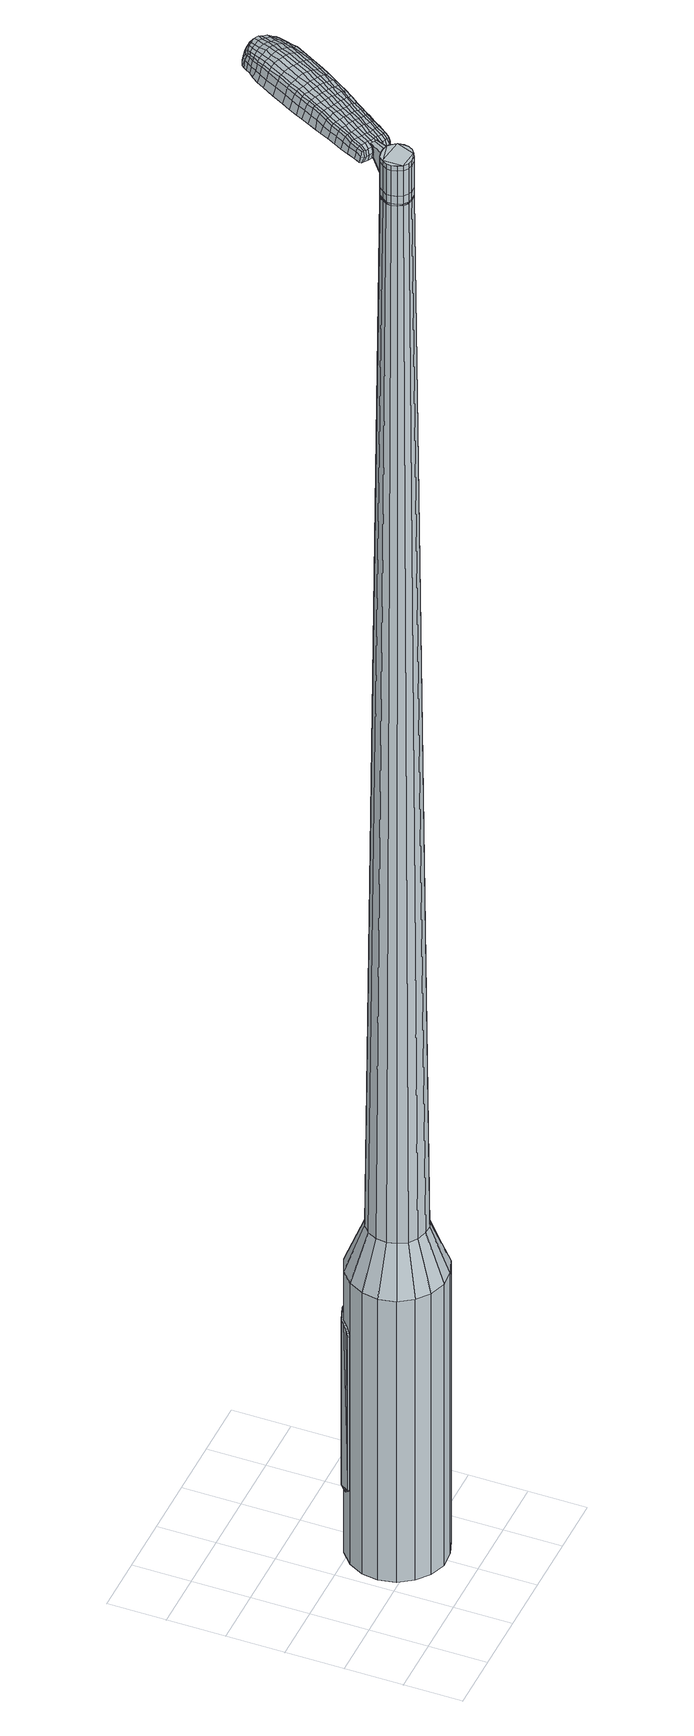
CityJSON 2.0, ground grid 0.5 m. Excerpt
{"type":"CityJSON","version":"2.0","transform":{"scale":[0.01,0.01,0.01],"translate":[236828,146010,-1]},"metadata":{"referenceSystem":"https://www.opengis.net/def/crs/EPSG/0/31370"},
"CityObjects":{
"object1":{"type":"GenericCityObject","attributes":{"cluster":557,"mean_distance_to_centroid":0.341,"new_centroid_x":236829.01,"new_centroid_y":146010.66,"mean_distance_to_camera":12.68,"H1":19.17,"H2":18.05,"Z_final":112.95,"cluster2":-1,"proj_x":236833.22,"proj_y":146012.94,"id_line":84692,"bearing_l":151.58,"distance":4.79,"orientation":"right","G_obj":61.58},"geometry":[{"type":"MultiSurface","lod":"2","boundaries":[[[0,1,2,3]],[[1,4,5,2]],[[4,6,7,5]],[[6,8,9,7]],[[8,10,11,9]],[[10,12,13,11]],[[12,14,15,13]],[[14,16,17,15]],[[16,18,19,17]],[[18,20,21,19]],[[20,22,23,21]],[[22,24,25,23]],[[24,26,27,25]],[[26,28,29,27]],[[28,30,31,29]],[[30,32,33,31]],[[32,34,35,33]],[[34,0,3,35]],[[36,37,38,39]],[[38,40,41,42]],[[41,43,42]],[[42,44,45,46]],[[45,47,46]],[[46,48,49,50]],[[49,51,50]],[[42,46,50,38]],[[50,52,39,38]],[[53,36,39]],[[2,5,7,35]],[[7,9,11,15]],[[11,13,15]],[[15,17,19,23]],[[19,21,23]],[[23,25,27,31]],[[27,29,31]],[[15,23,31,7]],[[31,33,35,7]],[[3,2,35]],[[1,0,54,55]],[[0,34,56,54]],[[34,32,57,56]],[[32,30,58,57]],[[30,28,59,58]],[[28,26,60,59]],[[26,24,61,60]],[[24,22,62,61]],[[22,20,63,62]],[[20,18,64,63]],[[18,16,65,64]],[[16,14,66,65]],[[14,12,67,66]],[[12,10,68,67]],[[10,8,69,68]],[[8,6,70,69]],[[6,4,71,70]],[[4,1,55,71]],[[55,54,72,73]],[[54,56,74,72]],[[56,57,75,74]],[[57,58,76,75]],[[58,59,77,76]],[[59,60,78,77]],[[60,61,79,78]],[[61,62,80,79]],[[62,63,81,80]],[[63,64,82,81]],[[64,65,83,82]],[[65,66,84,83]],[[66,67,85,84]],[[67,68,86,85]],[[68,69,87,86]],[[69,70,88,87]],[[70,71,89,88]],[[71,55,73,89]],[[90,91,92,73]],[[74,93,91,90]],[[75,94,93,74]],[[95,96,94,75]],[[77,97,96,95]],[[98,99,97,77]],[[79,100,99,98]],[[80,101,100,79]],[[102,103,101,80]],[[104,105,103,102]],[[83,106,105,104]],[[84,107,106,83]],[[85,108,107,84]],[[109,110,108,85]],[[111,112,110,109]],[[113,114,112,111]],[[115,116,114,113]],[[73,92,116,115]],[[117,118,119,120]],[[121,117,120,122]],[[123,121,122,124]],[[125,123,124,126]],[[127,125,126,128]],[[129,127,128,130]],[[131,129,130,132]],[[133,131,132,134]],[[135,133,134,136]],[[137,135,136,138]],[[139,137,138,140]],[[141,139,140,142]],[[143,141,142,144]],[[145,143,144,146]],[[147,145,146,148]],[[149,147,148,150]],[[72,90,73]],[[72,74,90]],[[76,95,75]],[[76,77,95]],[[78,98,77]],[[78,79,98]],[[81,102,80]],[[81,82,104,102]],[[82,83,104]],[[86,109,85]],[[86,87,111,109]],[[87,88,113,111]],[[88,89,115,113]],[[89,73,115]],[[151,92,91]],[[152,116,92]],[[152,153,114,116]],[[153,154,112,114]],[[154,155,110,112]],[[155,108,110]],[[156,105,106]],[[156,157,103,105]],[[157,101,103]],[[158,99,100]],[[158,97,99]],[[159,96,97]],[[159,94,96]],[[151,91,93]],[[39,52,149,160]],[[92,151,161,150]],[[53,39,160,118]],[[151,93,119,161]],[[36,53,118,117]],[[93,94,120,119]],[[37,36,117,121]],[[94,159,122,120]],[[38,37,121,123]],[[159,97,124,122]],[[40,38,123,125]],[[97,158,126,124]],[[41,40,125,127]],[[158,100,128,126]],[[43,41,127,129]],[[100,101,130,128]],[[42,43,129,131]],[[101,157,132,130]],[[44,42,131,133]],[[157,156,134,132]],[[45,44,133,135]],[[156,106,136,134]],[[47,45,135,137]],[[106,107,138,136]],[[46,47,137,139]],[[107,108,140,138]],[[48,46,139,141]],[[108,155,142,140]],[[49,48,141,143]],[[155,154,144,142]],[[51,49,143,145]],[[154,153,146,144]],[[50,51,145,147]],[[153,152,148,146]],[[52,50,147,149]],[[152,92,150,148]],[[149,150,162,163]],[[150,161,164,162]],[[161,119,165,164]],[[119,118,166,165]],[[118,160,167,166]],[[160,149,163,167]],[[168,169,170,171]],[[172,168,171,173]],[[168,172,174,175]],[[169,168,175,176]],[[177,178,179,180]],[[181,177,180,182]],[[177,181,183,184]],[[178,177,184,185]],[[186,187,188,189]],[[190,186,189,191]],[[186,190,192,193]],[[187,186,193,194]],[[195,196,197,198]],[[199,195,198,200]],[[195,199,201,202]],[[196,195,202,203]],[[204,205,206,207]],[[208,204,207,209]],[[204,208,210,211]],[[205,204,211,212]],[[213,214,215,216]],[[217,213,216,218]],[[213,217,219,220]],[[214,213,220,221]],[[222,223,224,225]],[[214,222,225,215]],[[222,214,221,226]],[[223,222,226,227]],[[228,229,230,231]],[[223,228,231,224]],[[228,223,227,232]],[[229,228,232,233]],[[234,172,173,235]],[[229,234,235,230]],[[234,229,233,236]],[[172,234,236,174]],[[237,238,239,240]],[[241,237,240,242]],[[237,241,243,244]],[[238,237,244,245]],[[246,247,248,249]],[[238,246,249,239]],[[246,238,245,250]],[[247,246,250,251]],[[252,253,254,255]],[[247,252,255,248]],[[252,247,251,256]],[[253,252,256,257]],[[258,259,260,261]],[[253,258,261,254]],[[258,253,257,262]],[[259,258,262,263]],[[264,169,176,265]],[[259,264,265,260]],[[264,259,263,266]],[[169,264,266,170]],[[267,268,269,270]],[[271,267,270,272]],[[267,271,273,274]],[[268,267,274,275]],[[276,277,278,279]],[[268,276,279,269]],[[276,268,275,280]],[[277,276,280,281]],[[282,283,284,285]],[[277,282,285,278]],[[282,277,281,286]],[[283,282,286,287]],[[288,181,182,289]],[[283,288,289,284]],[[288,283,287,290]],[[181,288,290,183]],[[291,292,293,294]],[[295,291,294,296]],[[291,295,297,298]],[[292,291,298,299]],[[300,301,302,303]],[[292,300,303,293]],[[300,292,299,304]],[[301,300,304,305]],[[306,307,308,309]],[[301,306,309,302]],[[306,301,305,310]],[[307,306,310,311]],[[312,313,314,315]],[[307,312,315,308]],[[312,307,311,316]],[[313,312,316,317]],[[318,178,185,319]],[[313,318,319,314]],[[318,313,317,320]],[[178,318,320,179]],[[321,207,206,322]],[[323,321,322,324]],[[321,323,325,326]],[[207,321,326,209]],[[327,323,324,328]],[[329,327,328,330]],[[327,329,331,332]],[[323,327,332,325]],[[333,329,330,334]],[[335,333,334,336]],[[333,335,337,338]],[[329,333,338,331]],[[339,335,336,340]],[[341,339,340,342]],[[339,341,343,344]],[[335,339,344,337]],[[345,341,342,346]],[[196,345,346,197]],[[345,196,203,347]],[[341,345,347,343]],[[348,349,194,193]],[[350,348,193,192]],[[348,350,351,352]],[[349,348,352,353]],[[354,355,353,352]],[[356,354,352,351]],[[354,356,357,358]],[[355,354,358,359]],[[360,361,359,358]],[[362,360,358,357]],[[360,362,363,364]],[[361,360,364,365]],[[366,367,365,364]],[[368,366,364,363]],[[366,368,201,199]],[[367,366,199,200]],[[369,370,371,372]],[[271,369,372,273]],[[369,271,272,373]],[[370,369,373,374]],[[375,190,191,376]],[[370,375,376,371]],[[375,370,374,377]],[[190,375,377,192]],[[378,379,380,381]],[[217,378,381,219]],[[378,217,218,382]],[[379,378,382,383]],[[384,385,386,387]],[[379,384,387,380]],[[384,379,383,388]],[[385,384,388,389]],[[390,187,194,391]],[[385,390,391,386]],[[390,385,389,392]],[[187,390,392,188]],[[393,394,395,396]],[[175,393,396,176]],[[393,175,174,397]],[[394,393,397,398]],[[399,400,401,402]],[[394,399,402,395]],[[399,394,398,403]],[[400,399,403,404]],[[405,198,197,406]],[[400,405,406,401]],[[405,400,404,407]],[[198,405,407,200]],[[408,409,410,411]],[[180,408,411,182]],[[408,180,179,412]],[[409,408,412,413]],[[414,202,201,415]],[[409,414,415,410]],[[414,409,413,416]],[[202,414,416,203]],[[417,418,419,420]],[[295,417,420,297]],[[417,295,296,421]],[[418,417,421,422]],[[423,208,209,424]],[[418,423,424,419]],[[423,418,422,425]],[[208,423,425,210]],[[426,427,428,429]],[[241,426,429,243]],[[426,241,242,430]],[[427,426,430,431]],[[432,433,434,435]],[[427,432,435,428]],[[432,427,431,436]],[[433,432,436,437]],[[438,205,212,439]],[[433,438,439,434]],[[438,433,437,440]],[[205,438,440,206]],[[441,442,431,430]],[[240,441,430,242]],[[441,240,239,443]],[[442,441,443,444]],[[445,446,437,436]],[[442,445,436,431]],[[445,442,444,447]],[[446,445,447,448]],[[449,322,206,440]],[[446,449,440,437]],[[449,446,448,450]],[[322,449,450,324]],[[451,452,453,454]],[[298,451,454,299]],[[451,298,297,420]],[[452,451,420,419]],[[455,326,325,456]],[[452,455,456,453]],[[455,452,419,424]],[[326,455,424,209]],[[457,458,444,443]],[[249,457,443,239]],[[457,249,248,459]],[[458,457,459,460]],[[461,462,448,447]],[[458,461,447,444]],[[461,458,460,463]],[[462,461,463,464]],[[465,328,324,450]],[[462,465,450,448]],[[465,462,464,466]],[[328,465,466,330]],[[467,468,469,470]],[[304,467,470,305]],[[467,304,299,454]],[[468,467,454,453]],[[471,332,331,472]],[[468,471,472,469]],[[471,468,453,456]],[[332,471,456,325]],[[473,474,460,459]],[[255,473,459,248]],[[473,255,254,475]],[[474,473,475,476]],[[477,478,464,463]],[[474,477,463,460]],[[477,474,476,479]],[[478,477,479,480]],[[481,334,330,466]],[[478,481,466,464]],[[481,478,480,482]],[[334,481,482,336]],[[483,484,485,486]],[[310,483,486,311]],[[483,310,305,470]],[[484,483,470,469]],[[487,338,337,488]],[[484,487,488,485]],[[487,484,469,472]],[[338,487,472,331]],[[489,490,476,475]],[[261,489,475,254]],[[489,261,260,491]],[[490,489,491,492]],[[493,494,480,479]],[[490,493,479,476]],[[493,490,492,495]],[[494,493,495,496]],[[497,340,336,482]],[[494,497,482,480]],[[497,494,496,498]],[[340,497,498,342]],[[499,500,501,502]],[[316,499,502,317]],[[499,316,311,486]],[[500,499,486,485]],[[503,344,343,504]],[[500,503,504,501]],[[503,500,485,488]],[[344,503,488,337]],[[505,506,492,491]],[[265,505,491,260]],[[505,265,176,396]],[[506,505,396,395]],[[507,508,496,495]],[[506,507,495,492]],[[507,506,395,402]],[[508,507,402,401]],[[509,346,342,498]],[[508,509,498,496]],[[509,508,401,406]],[[346,509,406,197]],[[510,511,413,412]],[[320,510,412,179]],[[510,320,317,502]],[[511,510,502,501]],[[512,347,203,416]],[[511,512,416,413]],[[512,511,501,504]],[[347,512,504,343]],[[513,514,374,373]],[[270,513,373,272]],[[513,270,269,515]],[[514,513,515,516]],[[517,350,192,377]],[[514,517,377,374]],[[517,514,516,518]],[[350,517,518,351]],[[519,520,521,522]],[[220,519,522,221]],[[519,220,219,381]],[[520,519,381,380]],[[523,524,525,526]],[[520,523,526,521]],[[523,520,380,387]],[[524,523,387,386]],[[527,349,353,528]],[[524,527,528,525]],[[527,524,386,391]],[[349,527,391,194]],[[529,530,516,515]],[[279,529,515,269]],[[529,279,278,531]],[[530,529,531,532]],[[533,356,351,518]],[[530,533,518,516]],[[533,530,532,534]],[[356,533,534,357]],[[535,536,537,538]],[[226,535,538,227]],[[535,226,221,522]],[[536,535,522,521]],[[539,540,541,542]],[[536,539,542,537]],[[539,536,521,526]],[[540,539,526,525]],[[543,355,359,544]],[[540,543,544,541]],[[543,540,525,528]],[[355,543,528,353]],[[545,546,532,531]],[[285,545,531,278]],[[545,285,284,547]],[[546,545,547,548]],[[549,362,357,534]],[[546,549,534,532]],[[549,546,548,550]],[[362,549,550,363]],[[551,552,553,554]],[[232,551,554,233]],[[551,232,227,538]],[[552,551,538,537]],[[555,556,557,558]],[[552,555,558,553]],[[555,552,537,542]],[[556,555,542,541]],[[559,361,365,560]],[[556,559,560,557]],[[559,556,541,544]],[[361,559,544,359]],[[561,562,548,547]],[[289,561,547,284]],[[561,289,182,411]],[[562,561,411,410]],[[563,368,363,550]],[[562,563,550,548]],[[563,562,410,415]],[[368,563,415,201]],[[564,565,398,397]],[[236,564,397,174]],[[564,236,233,554]],[[565,564,554,553]],[[566,567,404,403]],[[565,566,403,398]],[[566,565,553,558]],[[567,566,558,557]],[[568,367,200,407]],[[567,568,407,404]],[[568,567,557,560]],[[367,568,560,365]],[[569,570,571,572]],[[572,571,573,574]],[[575,573,571,576]],[[576,571,570,577]],[[578,579,580,581]],[[581,580,582,583]],[[584,582,580,585]],[[585,580,579,586]],[[587,588,589,590]],[[590,589,591,592]],[[593,591,589,594]],[[594,589,588,595]],[[596,597,598,599]],[[599,598,600,601]],[[602,600,598,603]],[[603,598,597,604]],[[605,606,607,608]],[[608,607,609,610]],[[611,609,607,612]],[[612,607,606,613]],[[614,615,616,617]],[[617,616,618,619]],[[620,618,616,621]],[[621,616,615,622]],[[623,624,625,626]],[[626,625,615,614]],[[622,615,625,627]],[[627,625,624,628]],[[629,630,631,632]],[[632,631,624,623]],[[628,624,631,633]],[[633,631,630,634]],[[574,573,635,636]],[[636,635,630,629]],[[634,630,635,637]],[[637,635,573,575]],[[638,639,640,641]],[[641,640,642,643]],[[644,642,640,645]],[[645,640,639,646]],[[647,648,649,650]],[[650,649,639,638]],[[646,639,649,651]],[[651,649,648,652]],[[653,654,655,656]],[[656,655,648,647]],[[652,648,655,657]],[[657,655,654,658]],[[659,660,661,662]],[[662,661,654,653]],[[658,654,661,663]],[[663,661,660,664]],[[577,570,665,666]],[[666,665,660,659]],[[664,660,665,667]],[[667,665,570,569]],[[668,669,670,671]],[[671,670,672,673]],[[674,672,670,675]],[[675,670,669,676]],[[677,678,679,680]],[[680,679,669,668]],[[676,669,679,681]],[[681,679,678,682]],[[683,684,685,686]],[[686,685,678,677]],[[682,678,685,687]],[[687,685,684,688]],[[583,582,689,690]],[[690,689,684,683]],[[688,684,689,691]],[[691,689,582,584]],[[692,693,694,695]],[[695,694,696,697]],[[698,696,694,699]],[[699,694,693,700]],[[701,702,703,704]],[[704,703,693,692]],[[700,693,703,705]],[[705,703,702,706]],[[707,708,709,710]],[[710,709,702,701]],[[706,702,709,711]],[[711,709,708,712]],[[713,714,715,716]],[[716,715,708,707]],[[712,708,715,717]],[[717,715,714,718]],[[586,579,719,720]],[[720,719,714,713]],[[718,714,719,721]],[[721,719,579,578]],[[605,608,722,723]],[[723,722,724,725]],[[726,724,722,727]],[[727,722,608,610]],[[725,724,728,729]],[[729,728,730,731]],[[732,730,728,733]],[[733,728,724,726]],[[731,730,734,735]],[[735,734,736,737]],[[738,736,734,739]],[[739,734,730,732]],[[737,736,740,741]],[[741,740,742,743]],[[744,742,740,745]],[[745,740,736,738]],[[743,742,746,747]],[[747,746,597,596]],[[604,597,746,748]],[[748,746,742,744]],[[595,749,750,594]],[[594,750,751,593]],[[752,751,750,753]],[[753,750,749,754]],[[754,755,756,753]],[[753,756,757,752]],[[758,757,756,759]],[[759,756,755,760]],[[760,761,762,759]],[[759,762,763,758]],[[764,763,762,765]],[[765,762,761,766]],[[766,767,768,765]],[[765,768,769,764]],[[602,769,768,600]],[[600,768,767,601]],[[770,771,772,773]],[[773,772,672,674]],[[673,672,772,774]],[[774,772,771,775]],[[592,591,776,777]],[[777,776,771,770]],[[775,771,776,778]],[[778,776,591,593]],[[779,780,781,782]],[[782,781,618,620]],[[619,618,781,783]],[[783,781,780,784]],[[785,786,787,788]],[[788,787,780,779]],[[784,780,787,789]],[[789,787,786,790]],[[595,588,791,792]],[[792,791,786,785]],[[790,786,791,793]],[[793,791,588,587]],[[794,795,796,797]],[[797,796,576,577]],[[575,576,796,798]],[[798,796,795,799]],[[800,801,802,803]],[[803,802,795,794]],[[799,795,802,804]],[[804,802,801,805]],[[596,599,806,807]],[[807,806,801,800]],[[805,801,806,808]],[[808,806,599,601]],[[809,810,811,812]],[[812,811,581,583]],[[578,581,811,813]],[[813,811,810,814]],[[602,603,815,816]],[[816,815,810,809]],[[814,810,815,817]],[[817,815,603,604]],[[818,819,820,821]],[[821,820,696,698]],[[697,696,820,822]],[[822,820,819,823]],[[610,609,824,825]],[[825,824,819,818]],[[823,819,824,826]],[[826,824,609,611]],[[827,828,829]],[[829,828,642,644]],[[643,642,828,830]],[[831,832,833,834]],[[834,833,828,827]],[[830,828,833,835]],[[835,833,832,836]],[[613,606,837,838]],[[838,837,832,831]],[[836,832,837,839]],[[839,837,606,605]],[[830,840,641,643]],[[638,641,840,841]],[[841,840,842]],[[836,843,844,835]],[[835,844,840,830]],[[842,840,844,845]],[[845,844,843,846]],[[605,723,847,839]],[[839,847,843,836]],[[846,843,847,848]],[[848,847,723,725]],[[849,850,851]],[[851,850,699,700]],[[698,699,850,821]],[[821,850,818]],[[726,727,852,853]],[[853,852,850,849]],[[818,850,852,825]],[[825,852,727,610]],[[842,854,855,841]],[[841,855,650,638]],[[647,650,855,856]],[[855,854,856]],[[846,857,858,845]],[[845,858,854,842]],[[856,854,858,859]],[[859,858,857,860]],[[725,729,861,848]],[[848,861,857,846]],[[860,857,861,862]],[[862,861,729,731]],[[863,864,865,866]],[[866,865,705,706]],[[700,705,865,851]],[[851,865,864,849]],[[732,733,867,868]],[[868,867,864,863]],[[849,864,867,853]],[[853,867,733,726]],[[869,870,856]],[[856,870,656,647]],[[653,656,870,871]],[[871,870,869,872]],[[860,873,874,859]],[[859,874,869,856]],[[872,869,874,875]],[[875,874,873,876]],[[731,735,877,862]],[[862,877,873,860]],[[876,873,877,878]],[[878,877,735,737]],[[879,880,881,882]],[[882,881,711,712]],[[706,711,881,866]],[[866,881,880,863]],[[738,739,883,884]],[[884,883,880,879]],[[863,880,883,868]],[[868,883,739,732]],[[872,885,886,871]],[[871,886,662,653]],[[659,662,886,887]],[[887,886,885,888]],[[876,889,890,875]],[[875,890,885,872]],[[888,885,890,891]],[[891,890,889,892]],[[737,741,893,878]],[[878,893,889,876]],[[892,889,893,894]],[[894,893,741,743]],[[895,896,897,898]],[[898,897,717,718]],[[712,717,897,882]],[[882,897,896,879]],[[744,745,899,900]],[[900,899,896,895]],[[879,896,899,884]],[[884,899,745,738]],[[888,901,902,887]],[[887,902,666,659]],[[577,666,902,797]],[[797,902,901,794]],[[892,903,904,891]],[[891,904,901,888]],[[794,901,904,803]],[[803,904,903,800]],[[743,747,905,894]],[[894,905,903,892]],[[800,903,905,807]],[[807,905,747,596]],[[814,906,907,813]],[[813,907,721,578]],[[718,721,907,898]],[[898,907,906,895]],[[604,748,908,817]],[[817,908,906,814]],[[895,906,908,900]],[[900,908,748,744]],[[775,909,910,774]],[[774,910,671,673]],[[668,671,910,911]],[[911,910,909,912]],[[593,751,913,778]],[[778,913,909,775]],[[912,909,913,914]],[[914,913,751,752]],[[915,916,917,918]],[[918,917,621,622]],[[620,621,917,782]],[[782,917,916,779]],[[919,920,921,922]],[[922,921,916,915]],[[779,916,921,788]],[[788,921,920,785]],[[754,749,923,924]],[[924,923,920,919]],[[785,920,923,792]],[[792,923,749,595]],[[912,925,926,911]],[[911,926,680,668]],[[677,680,926,927]],[[927,926,925,928]],[[752,757,929,914]],[[914,929,925,912]],[[928,925,929,930]],[[930,929,757,758]],[[931,932,933,934]],[[934,933,627,628]],[[622,627,933,918]],[[918,933,932,915]],[[935,936,937,938]],[[938,937,932,931]],[[915,932,937,922]],[[922,937,936,919]],[[760,755,939,940]],[[940,939,936,935]],[[919,936,939,924]],[[924,939,755,754]],[[928,941,942,927]],[[927,942,686,677]],[[683,686,942,943]],[[943,942,941,944]],[[758,763,945,930]],[[930,945,941,928]],[[944,941,945,946]],[[946,945,763,764]],[[947,948,949,950]],[[950,949,633,634]],[[628,633,949,934]],[[934,949,948,931]],[[951,952,953,954]],[[954,953,948,947]],[[931,948,953,938]],[[938,953,952,935]],[[766,761,955,956]],[[956,955,952,951]],[[935,952,955,940]],[[940,955,761,760]],[[944,957,958,943]],[[943,958,690,683]],[[583,690,958,812]],[[812,958,957,809]],[[764,769,959,946]],[[946,959,957,944]],[[809,957,959,816]],[[816,959,769,602]],[[799,960,961,798]],[[798,961,637,575]],[[634,637,961,950]],[[950,961,960,947]],[[805,962,963,804]],[[804,963,960,799]],[[947,960,963,954]],[[954,963,962,951]],[[601,767,964,808]],[[808,964,962,805]],[[951,962,964,956]],[[956,964,767,766]],[[569,572,171,170]],[[572,574,173,171]],[[584,585,184,183]],[[585,586,185,184]],[[587,590,189,188]],[[590,592,191,189]],[[611,612,211,210]],[[612,613,212,211]],[[614,617,216,215]],[[617,619,218,216]],[[623,626,225,224]],[[626,614,215,225]],[[629,632,231,230]],[[632,623,224,231]],[[574,636,235,173]],[[636,629,230,235]],[[644,645,244,243]],[[645,646,245,244]],[[646,651,250,245]],[[651,652,251,250]],[[652,657,256,251]],[[657,658,257,256]],[[658,663,262,257]],[[663,664,263,262]],[[664,667,266,263]],[[667,569,170,266]],[[674,675,274,273]],[[675,676,275,274]],[[676,681,280,275]],[[681,682,281,280]],[[682,687,286,281]],[[687,688,287,286]],[[688,691,290,287]],[[691,584,183,290]],[[692,695,294,293]],[[695,697,296,294]],[[701,704,303,302]],[[704,692,293,303]],[[707,710,309,308]],[[710,701,302,309]],[[713,716,315,314]],[[716,707,308,315]],[[586,720,319,185]],[[720,713,314,319]],[[770,773,372,371]],[[773,674,273,372]],[[592,777,376,191]],[[777,770,371,376]],[[619,783,382,218]],[[783,784,383,382]],[[784,789,388,383]],[[789,790,389,388]],[[790,793,392,389]],[[793,587,188,392]],[[697,822,421,296]],[[822,823,422,421]],[[823,826,425,422]],[[826,611,210,425]],[[827,829,429,428]],[[829,644,243,429]],[[831,834,435,434]],[[834,827,428,435]],[[613,838,439,212]],[[838,831,434,439]],[[965,966,967,968]],[[969,970,968,967]],[[971,972,973,974]],[[975,976,977,978]],[[966,979,980,967]],[[981,969,967,980]],[[982,971,974,983]],[[984,985,976,975]],[[979,986,987,980]],[[987,988,981,980]],[[989,982,983,990]],[[991,985,984,992]],[[986,993,994,987]],[[994,995,988,987]],[[996,989,990,997]],[[998,991,992,999]],[[1000,1001,1002,1003]],[[1004,1005,1001,1000]],[[1004,1006,1007,1005]],[[1006,1008,1009,1007]],[[1010,1011,1012,1013]],[[1014,1015,1011,1010]],[[1016,1017,1015,1014]],[[1018,1019,1017,1016]],[[1013,1002,1001,1010]],[[1010,1001,1005,1014]],[[1005,1007,1016,1014]],[[1007,1009,1018,1016]],[[974,973,970,969]],[[983,974,969,981]],[[988,990,983,981]],[[995,997,990,988]],[[975,978,972,971]],[[984,975,971,982]],[[992,984,982,989]],[[999,992,989,996]],[[976,1000,1003,977]],[[985,1004,1000,976]],[[1006,1004,985,991]],[[1008,1006,991,998]],[[1020,1021,1022,1023]],[[1022,1024,1025,1026]],[[1022,1026,1027,1028]],[[1022,1028,1023]],[[1029,1020,1023,1030]],[[1031,1030,1023,1032]],[[1033,1032,1023]],[[1034,1022,1021,1035]],[[1036,1034,1035,1037]],[[1038,1036,1037,1039]],[[1040,1038,1039,1041]],[[1042,1040,1041,1043]],[[1043,1044,1045,1046]],[[1043,1046,1047,1048]],[[1043,1048,1049,1050]],[[1049,1051,1052,1053]],[[1049,1053,1054,1055]],[[1049,1055,1050]],[[1043,1050,1042]],[[1056,1057,1021,1020]],[[1058,1059,1024,1022]],[[1060,1061,1033,1023]],[[1057,1062,1035,1021]],[[1063,1058,1022,1034]],[[1062,1064,1037,1035]],[[1065,1063,1034,1036]],[[1064,1066,1039,1037]],[[1067,1065,1036,1038]],[[1066,1068,1041,1039]],[[1069,1067,1038,1040]],[[1068,1070,1043,1041]],[[1071,1069,1040,1042]],[[1070,1072,1044,1043]],[[1073,1074,1051,1049]],[[1075,1071,1042,1050]],[[1045,1044,1072,1076]],[[1046,1045,1076,1077]],[[1047,1046,1077,1078]],[[1048,1047,1078,1079]],[[1049,1048,1079,1073]],[[1080,1056,1020,1029]],[[1081,1080,1029,1030]],[[1082,1081,1030,1031]],[[1083,1082,1031,1032]],[[1061,1083,1032,1033]],[[1025,1024,1059,1084]],[[1052,1051,1074,1085]],[[1026,1025,1084,1086]],[[1027,1026,1086,1087]],[[1028,1027,1087,1088]],[[1023,1028,1088,1060]],[[1053,1052,1085,1089]],[[1054,1053,1089,1090]],[[1055,1054,1090,1091]],[[1050,1055,1091,1075]]]}]}
},
"vertices":[
[120,105,384],[132,96,384],[132,96,96],[120,105,96],[140,84,384],[140,84,96],[143,69,384],[143,69,96],[140,55,384],[140,55,96],[133,42,384],[133,42,96],[122,32,384],[122,32,96],[109,27,384],[109,27,96],[94,26,384],[94,26,96],[80,31,384],[80,31,96],[69,40,384],[69,40,96],[61,52,384],[61,52,96],[58,67,384],[58,67,96],[60,81,384],[60,81,96],[67,94,384],[67,94,96],[78,104,384],[78,104,96],[92,110,384],[92,110,96],[106,110,384],[106,110,96],[98,81,1524],[93,80,1524],[90,76,1524],[107,80,1524],[87,72,1524],[87,68,1524],[90,59,1524],[88,63,1524],[94,56,1524],[98,55,1524],[107,57,1524],[103,55,1524],[111,60,1524],[113,64,1524],[113,73,1524],[114,68,1524],[110,77,1524],[102,81,1524],[112,90,429],[119,85,429],[104,93,429],[95,93,429],[87,90,429],[80,84,429],[76,76,429],[75,67,429],[77,59,429],[81,51,429],[88,46,429],[97,43,429],[105,43,429],[113,47,429],[120,52,429],[124,60,429],[125,69,429],[124,77,429],[107,80,1483],[110,77,1483],[102,81,1483],[98,81,1483],[93,80,1483],[90,76,1483],[87,72,1483],[87,68,1483],[88,63,1483],[90,59,1483],[94,56,1483],[98,55,1483],[103,55,1483],[107,57,1483],[111,60,1483],[113,64,1483],[114,68,1483],[113,73,1483],[106,79,1483],[106,79,1485],[110,77,1485],[102,81,1485],[98,81,1485],[93,79,1483],[93,79,1485],[90,76,1485],[88,72,1483],[88,72,1485],[87,68,1485],[88,63,1485],[91,60,1483],[91,60,1485],[94,57,1483],[94,57,1485],[98,55,1485],[103,55,1485],[107,57,1485],[110,60,1483],[110,60,1485],[112,64,1483],[112,64,1485],[113,68,1483],[113,68,1485],[112,73,1483],[112,73,1485],[98,81,1519],[102,81,1519],[102,81,1493],[98,81,1493],[93,80,1519],[93,80,1493],[90,76,1519],[90,76,1493],[87,72,1519],[87,72,1493],[87,68,1519],[87,68,1493],[88,63,1519],[88,63,1493],[90,59,1519],[90,59,1493],[94,56,1519],[94,56,1493],[98,55,1519],[98,55,1493],[103,55,1519],[103,55,1493],[107,57,1519],[107,57,1493],[111,60,1519],[111,60,1493],[113,64,1519],[113,64,1493],[114,68,1519],[114,68,1493],[113,73,1519],[113,73,1493],[110,77,1519],[110,77,1493],[107,80,1485],[113,73,1485],[114,68,1485],[113,64,1485],[111,60,1485],[94,56,1485],[90,59,1485],[87,72,1485],[93,80,1485],[107,80,1519],[107,80,1493],[118,95,1513],[118,95,1518],[116,96,1513],[113,98,1513],[113,98,1518],[116,96,1518],[168,152,1519],[164,146,1518],[166,146,1509],[170,153,1510],[172,160,1519],[174,160,1510],[170,159,1526],[166,152,1525],[162,146,1525],[134,171,1519],[131,164,1518],[132,163,1525],[135,169,1525],[138,178,1519],[139,177,1526],[137,180,1510],[133,173,1510],[130,166,1509],[185,227,1519],[188,225,1519],[188,226,1513],[185,228,1513],[180,228,1519],[181,229,1513],[180,226,1524],[184,225,1524],[187,224,1524],[149,162,1530],[146,155,1529],[149,154,1529],[152,160,1530],[154,170,1531],[157,168,1531],[150,172,1530],[146,163,1530],[143,157,1529],[111,91,1512],[113,89,1512],[114,90,1517],[112,92,1517],[108,92,1512],[109,93,1517],[109,93,1506],[111,91,1506],[114,90,1506],[195,205,1519],[194,202,1519],[195,202,1512],[197,205,1512],[196,207,1518],[197,207,1512],[195,207,1522],[194,205,1523],[192,202,1524],[192,197,1519],[190,192,1519],[191,192,1512],[194,198,1512],[191,198,1524],[188,192,1525],[187,187,1519],[184,180,1519],[185,180,1511],[189,187,1511],[186,187,1526],[182,180,1526],[178,170,1519],[180,170,1510],[176,170,1526],[129,89,1513],[133,96,1513],[132,96,1518],[128,89,1517],[126,85,1512],[126,86,1516],[127,85,1506],[131,90,1507],[135,96,1507],[137,102,1514],[141,108,1515],[140,108,1520],[136,102,1519],[139,102,1507],[143,109,1507],[145,115,1515],[149,121,1516],[147,121,1522],[143,115,1521],[147,115,1508],[151,122,1508],[153,127,1517],[157,134,1517],[155,134,1524],[151,127,1523],[155,128,1508],[159,134,1509],[161,140,1518],[159,140,1524],[163,140,1509],[164,223,1519],[162,220,1519],[163,219,1524],[165,222,1523],[166,224,1518],[166,223,1522],[165,226,1512],[163,224,1512],[161,221,1512],[159,216,1519],[156,211,1519],[157,210,1525],[160,215,1524],[159,217,1512],[155,213,1512],[153,206,1519],[149,199,1519],[150,198,1526],[154,205,1526],[152,208,1511],[148,201,1511],[144,189,1519],[144,187,1526],[143,191,1510],[103,104,1513],[106,111,1513],[105,112,1507],[102,105,1507],[100,99,1512],[100,100,1506],[102,99,1516],[103,103,1517],[106,110,1518],[109,118,1514],[112,124,1515],[112,126,1507],[108,119,1507],[110,116,1519],[113,123,1520],[115,131,1515],[118,138,1516],[118,140,1508],[115,133,1508],[116,130,1521],[119,136,1522],[122,145,1517],[125,151,1517],[124,153,1509],[121,146,1508],[123,143,1523],[126,150,1524],[128,158,1518],[127,160,1509],[129,156,1524],[114,96,1519],[117,95,1519],[118,103,1520],[120,102,1520],[115,104,1520],[112,98,1519],[121,110,1522],[124,108,1522],[125,116,1523],[127,115,1523],[122,118,1523],[119,111,1521],[128,123,1524],[131,121,1524],[132,129,1525],[134,128,1525],[129,131,1525],[126,124,1524],[135,136,1526],[138,134,1526],[139,142,1527],[142,141,1527],[136,144,1527],[132,137,1526],[142,149,1528],[145,147,1528],[139,150,1528],[182,223,1527],[186,221,1527],[178,224,1526],[176,220,1527],[180,219,1528],[183,217,1528],[177,213,1529],[180,211,1529],[173,215,1528],[170,208,1530],[174,207,1530],[177,205,1530],[170,200,1531],[173,199,1531],[166,202,1530],[162,194,1531],[166,192,1531],[169,191,1531],[160,181,1531],[163,179,1531],[156,183,1531],[167,226,1518],[170,227,1519],[170,228,1513],[167,227,1513],[167,224,1523],[170,225,1523],[175,228,1519],[175,229,1513],[175,226,1524],[196,210,1518],[195,212,1518],[194,211,1523],[194,209,1523],[197,210,1513],[196,213,1513],[194,216,1519],[193,220,1519],[192,218,1524],[193,215,1523],[195,216,1513],[193,220,1513],[191,223,1519],[190,221,1524],[191,223,1513],[165,153,1528],[163,154,1528],[159,147,1528],[161,146,1527],[169,160,1528],[167,161,1529],[161,155,1529],[158,157,1530],[154,150,1529],[157,149,1528],[165,163,1529],[162,165,1530],[155,158,1530],[152,152,1529],[160,166,1531],[136,168,1528],[138,167,1529],[142,175,1529],[140,176,1528],[133,162,1527],[135,161,1528],[142,165,1529],[146,173,1530],[139,159,1528],[101,96,1512],[102,95,1512],[103,96,1517],[102,97,1517],[100,98,1506],[102,97,1506],[105,94,1512],[106,95,1517],[105,95,1506],[124,84,1512],[123,84,1512],[124,85,1506],[125,84,1506],[124,85,1517],[123,86,1517],[120,85,1512],[118,87,1512],[119,87,1506],[121,86,1506],[121,87,1517],[118,88,1517],[116,88,1512],[116,89,1506],[116,89,1517],[127,90,1519],[125,90,1519],[131,96,1520],[129,97,1520],[123,91,1519],[121,93,1519],[127,98,1520],[125,99,1520],[119,94,1519],[122,100,1520],[104,102,1519],[106,101,1519],[109,108,1520],[107,109,1520],[109,99,1519],[112,106,1520],[134,102,1521],[133,103,1521],[138,109,1522],[137,110,1522],[131,104,1521],[128,106,1521],[135,111,1522],[132,112,1523],[126,107,1522],[130,113,1523],[111,115,1521],[113,114,1521],[116,121,1522],[114,122,1522],[115,113,1521],[119,119,1522],[142,115,1523],[141,116,1523],[146,122,1524],[144,122,1524],[138,117,1523],[136,119,1524],[142,124,1525],[140,125,1525],[133,120,1524],[137,126,1525],[117,129,1523],[119,128,1523],[122,134,1524],[120,135,1524],[122,126,1524],[126,133,1525],[150,128,1525],[148,129,1525],[154,134,1526],[152,135,1526],[146,130,1526],[143,131,1526],[150,136,1527],[147,138,1527],[141,133,1526],[144,139,1527],[124,142,1525],[126,141,1525],[129,148,1526],[127,149,1526],[129,139,1526],[132,146,1527],[157,140,1527],[156,141,1527],[153,143,1527],[151,144,1528],[148,146,1528],[130,155,1527],[132,154,1527],[135,152,1528],[166,222,1525],[169,223,1525],[164,219,1526],[167,220,1526],[174,224,1526],[171,220,1527],[193,207,1525],[193,209,1525],[191,206,1526],[192,204,1525],[192,213,1525],[191,216,1526],[189,212,1527],[190,209,1526],[188,219,1526],[186,215,1527],[162,215,1526],[164,215,1527],[158,210,1527],[161,210,1528],[168,215,1528],[165,209,1529],[190,199,1526],[189,201,1527],[186,195,1528],[187,193,1527],[188,204,1527],[186,207,1528],[183,200,1529],[185,198,1528],[183,209,1528],[180,203,1530],[155,204,1528],[158,204,1529],[151,197,1528],[154,197,1529],[162,203,1529],[158,196,1530],[185,188,1528],[183,190,1528],[179,182,1529],[181,181,1528],[182,192,1529],[179,194,1530],[175,186,1530],[177,184,1530],[176,197,1530],[172,189,1531],[146,187,1529],[148,186,1529],[152,185,1530],[175,170,1528],[174,172,1529],[171,174,1530],[169,176,1530],[166,178,1531],[165,148,1509],[163,147,1518],[166,153,1518],[168,154,1509],[171,161,1519],[173,161,1510],[169,160,1525],[165,153,1525],[161,147,1525],[134,162,1525],[133,163,1518],[136,170,1518],[137,168,1525],[140,178,1519],[141,176,1525],[139,179,1510],[135,172,1509],[132,165,1509],[187,224,1513],[186,223,1519],[184,225,1519],[184,226,1513],[180,226,1519],[180,227,1513],[180,224,1524],[183,224,1524],[186,222,1524],[149,154,1528],[146,156,1528],[150,162,1529],[152,160,1529],[154,170,1529],[157,168,1529],[151,172,1529],[146,164,1529],[143,157,1528],[115,92,1516],[115,91,1512],[112,93,1512],[113,93,1516],[110,94,1512],[110,95,1516],[110,95,1506],[113,93,1506],[115,92,1506],[194,203,1512],[192,202,1519],[193,205,1518],[195,206,1512],[194,207,1518],[195,208,1512],[193,207,1522],[192,206,1523],[191,203,1523],[190,193,1512],[188,193,1519],[190,198,1519],[192,198,1512],[189,198,1524],[186,193,1525],[184,181,1511],[182,181,1519],[185,188,1519],[187,188,1511],[184,188,1525],[180,181,1526],[176,171,1519],[178,171,1510],[175,171,1526],[130,97,1518],[132,97,1513],[128,91,1513],[126,91,1517],[125,86,1512],[124,87,1515],[126,87,1506],[129,91,1506],[133,97,1507],[138,110,1520],[139,110,1514],[136,103,1514],[134,103,1519],[137,104,1507],[141,110,1507],[146,122,1522],[147,122,1516],[143,116,1515],[142,116,1521],[145,116,1508],[149,123,1508],[153,135,1523],[155,135,1517],[151,129,1516],[150,128,1522],[153,129,1508],[157,135,1508],[159,141,1517],[157,141,1524],[161,141,1509],[164,218,1523],[164,219,1519],[165,221,1518],[166,220,1523],[167,223,1518],[167,222,1522],[166,224,1512],[165,223,1512],[163,220,1512],[159,209,1525],[158,210,1519],[161,215,1519],[162,214,1524],[160,216,1512],[157,212,1512],[152,197,1526],[151,198,1519],[155,205,1519],[155,204,1525],[154,207,1511],[150,200,1511],[145,188,1519],[146,187,1526],[145,190,1510],[107,111,1507],[108,110,1513],[104,103,1513],[104,105,1506],[103,98,1512],[102,100,1506],[104,99,1515],[105,102,1517],[108,109,1518],[113,125,1507],[114,124,1514],[111,117,1514],[110,118,1507],[112,116,1519],[115,122,1520],[120,139,1508],[120,137,1516],[117,130,1515],[116,132,1508],[118,129,1521],[121,136,1522],[126,152,1508],[127,150,1517],[123,144,1516],[123,146,1508],[124,142,1522],[127,149,1523],[130,157,1517],[129,159,1509],[131,156,1524],[115,97,1518],[117,96,1518],[118,103,1519],[120,102,1519],[116,105,1519],[112,99,1518],[122,110,1520],[124,109,1520],[125,117,1521],[128,115,1521],[123,118,1521],[119,111,1520],[129,123,1523],[131,122,1523],[132,130,1524],[135,128,1524],[129,131,1524],[126,125,1523],[136,136,1525],[138,135,1525],[139,143,1526],[142,141,1526],[136,144,1526],[133,138,1525],[143,149,1527],[145,148,1527],[140,151,1527],[185,220,1526],[182,222,1526],[178,222,1525],[176,219,1526],[180,218,1526],[183,216,1526],[180,211,1528],[177,213,1528],[173,214,1527],[170,208,1528],[173,206,1529],[177,205,1529],[173,198,1530],[170,200,1530],[167,202,1529],[162,194,1530],[166,192,1530],[169,191,1530],[163,179,1530],[160,181,1530],[157,183,1530],[170,226,1513],[171,225,1518],[168,224,1518],[168,225,1512],[168,222,1523],[171,223,1523],[175,225,1519],[175,226,1513],[175,224,1523],[192,211,1523],[193,212,1518],[194,209,1518],[192,209,1523],[195,209,1512],[195,212,1512],[190,217,1523],[191,218,1519],[192,215,1519],[191,214,1523],[193,215,1513],[192,219,1513],[189,221,1519],[188,220,1524],[190,222,1513],[159,148,1527],[163,154,1527],[164,153,1527],[160,147,1526],[168,161,1527],[167,162,1528],[154,151,1528],[158,157,1528],[160,156,1528],[157,149,1527],[165,163,1528],[162,165,1529],[155,159,1529],[152,153,1528],[159,167,1529],[143,175,1528],[139,167,1527],[138,168,1527],[142,175,1527],[134,161,1526],[136,161,1527],[143,165,1528],[147,173,1528],[139,159,1527],[104,98,1516],[103,97,1512],[102,98,1512],[103,98,1516],[102,99,1506],[103,99,1506],[106,96,1512],[107,96,1516],[106,97,1506],[125,87,1506],[124,86,1512],[125,86,1506],[124,87,1516],[120,89,1506],[119,89,1512],[122,87,1512],[123,88,1506],[122,88,1516],[119,90,1516],[117,90,1512],[118,91,1506],[117,91,1516],[126,91,1518],[130,97,1519],[129,97,1519],[121,94,1518],[124,92,1518],[127,98,1519],[125,100,1519],[119,95,1518],[123,101,1519],[110,108,1519],[106,102,1518],[109,109,1519],[109,100,1518],[112,107,1519],[133,104,1520],[134,103,1520],[137,110,1521],[129,106,1520],[131,105,1520],[135,111,1521],[132,113,1521],[126,107,1520],[130,114,1521],[116,121,1521],[113,115,1520],[112,115,1520],[115,122,1521],[116,113,1520],[119,120,1521],[141,117,1522],[141,116,1522],[145,123,1523],[144,123,1523],[136,119,1522],[138,118,1522],[142,124,1523],[140,126,1524],[134,120,1523],[137,127,1524],[123,135,1523],[120,128,1522],[119,129,1522],[122,135,1523],[123,126,1522],[126,133,1523],[148,129,1524],[149,129,1524],[153,135,1525],[152,136,1525],[143,132,1525],[146,131,1524],[149,137,1525],[147,138,1526],[141,133,1525],[144,140,1526],[129,148,1525],[126,141,1524],[125,142,1524],[128,148,1525],[129,140,1524],[133,146,1525],[155,142,1526],[156,141,1526],[151,145,1527],[153,143,1526],[148,146,1527],[133,154,1526],[131,155,1526],[136,153,1526],[170,222,1524],[167,221,1524],[165,218,1525],[167,219,1525],[174,222,1525],[172,219,1525],[190,206,1525],[191,209,1524],[192,207,1524],[190,204,1525],[188,212,1526],[189,215,1525],[191,212,1524],[189,209,1525],[187,218,1525],[186,214,1526],[165,214,1526],[163,214,1526],[159,209,1526],[161,209,1527],[169,214,1526],[165,208,1527],[185,195,1527],[188,201,1526],[188,199,1526],[186,194,1526],[182,200,1528],[185,206,1527],[187,204,1526],[184,198,1527],[183,209,1527],[179,203,1528],[158,203,1527],[156,203,1527],[152,196,1527],[154,196,1528],[162,203,1528],[158,195,1529],[179,183,1528],[182,190,1527],[183,188,1527],[179,181,1527],[174,187,1529],[179,194,1529],[181,192,1528],[177,185,1528],[176,196,1529],[172,189,1530],[149,186,1528],[147,186,1528],[152,184,1529],[173,172,1528],[174,171,1528],[168,176,1529],[171,174,1529],[166,178,1530],[126,86,1508],[120,89,1508],[136,117,1509],[143,114,1509],[147,136,1510],[155,132,1510],[167,171,1512],[175,166,1512],[166,150,1511],[158,155,1511],[175,186,1513],[181,198,1514],[189,194,1514],[183,182,1513],[114,93,1508],[129,121,1509],[140,140,1510],[158,175,1512],[150,159,1511],[167,191,1513],[173,203,1514],[108,96,1508],[122,125,1509],[132,144,1510],[150,179,1512],[142,164,1511],[166,207,1514],[159,195,1513],[102,99,1508],[115,129,1509],[124,148,1510],[142,184,1512],[134,168,1511],[158,211,1514],[151,200,1513],[187,210,1514],[188,215,1514],[195,212,1514],[195,206,1514],[180,214,1514],[182,219,1514],[172,218,1514],[176,222,1514],[165,222,1514],[170,225,1514],[188,221,1515],[187,225,1515],[188,225,1515],[192,219,1515],[184,223,1515],[186,226,1515],[180,225,1515],[185,226,1515],[177,227,1515],[184,227,1515],[75,103,334],[78,106,334],[78,106,165],[67,96,171],[75,103,165],[72,101,165],[70,99,166],[69,98,167],[68,97,169],[72,101,334],[70,99,333],[69,98,332],[68,97,331],[67,96,328],[92,111,165],[92,111,334],[107,111,165],[107,111,334],[121,106,165],[121,106,334],[133,97,165],[133,97,334],[141,85,165],[141,85,334],[142,80,334],[143,77,334],[143,74,333],[144,72,332],[144,71,331],[144,70,328],[142,80,165],[144,70,171],[144,71,169],[144,72,167],[143,74,166],[143,77,165],[77,101,334],[80,103,334],[80,103,165],[77,101,165],[69,94,171],[69,94,328],[93,108,334],[93,108,165],[107,108,334],[107,108,165],[120,104,334],[120,104,165],[131,95,334],[131,95,165],[138,84,334],[138,84,165],[139,80,334],[141,70,328],[141,70,171],[139,80,165],[140,76,334],[141,73,333],[141,71,332],[141,70,331],[74,99,334],[72,97,333],[71,95,332],[70,95,331],[74,99,165],[141,70,169],[72,97,166],[71,95,167],[70,95,169],[141,71,167],[141,73,166],[140,76,165]
]}
